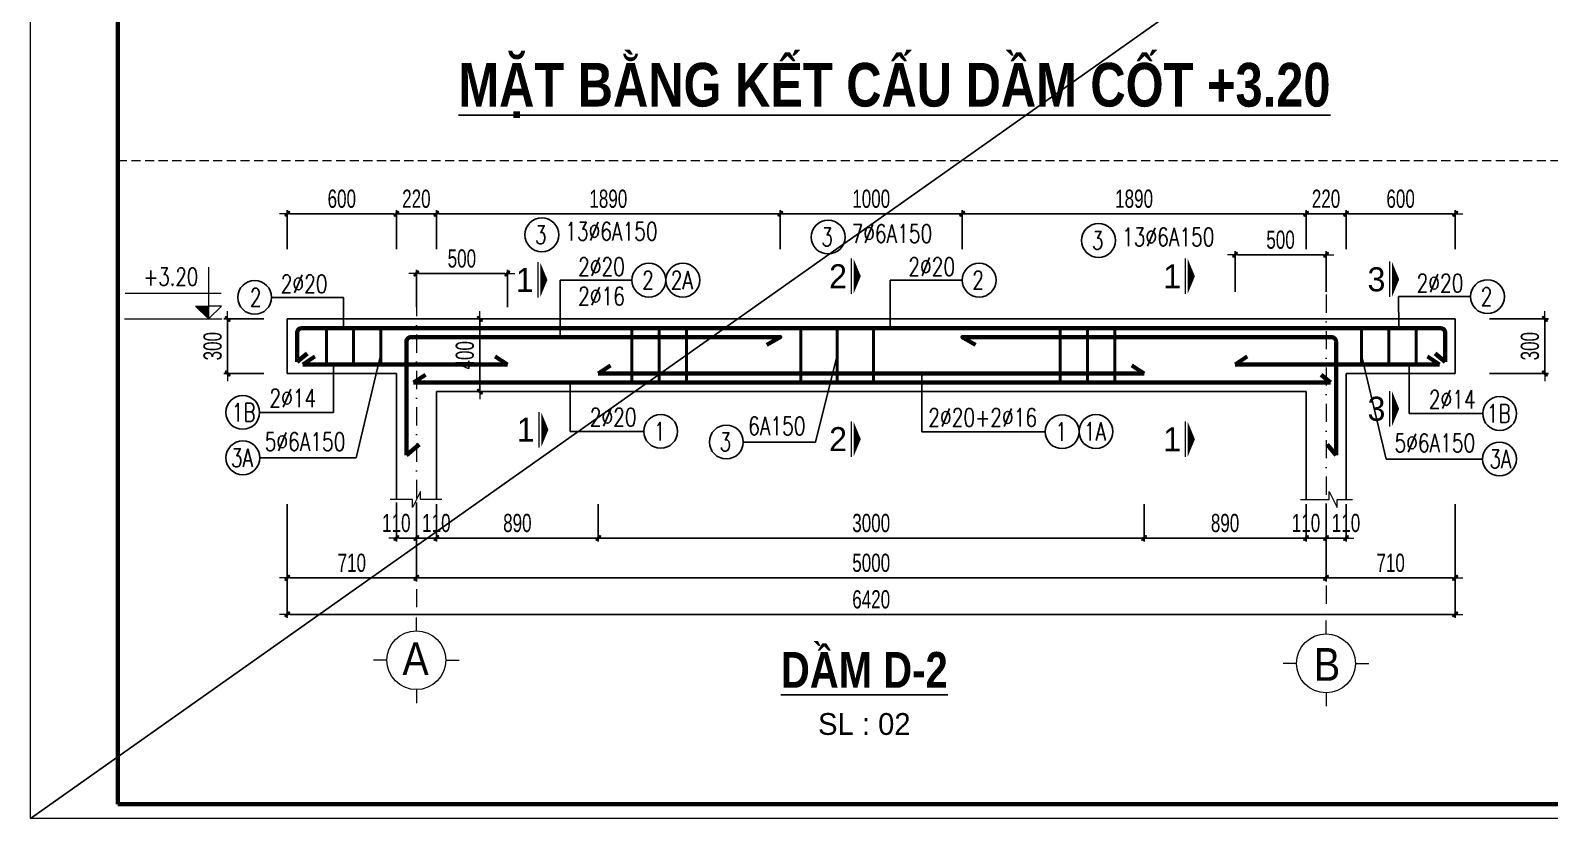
# Model space of a CAD drawing. Header units: millimetres. Extents: x 108335 to 288936, y -578047 to -548347.
# Drawn here: x 196536 to 204886, y -560227 to -555891 of the extents above; entities that cross this region are included whole.
import ezdxf
from ezdxf.enums import TextEntityAlignment as Align

# ---------------------------------------------------------------- set-up
doc = ezdxf.new("R2010")
doc.units = ezdxf.units.MM
doc.header["$MEASUREMENT"] = 0
doc.header["$PDMODE"] = 32
doc.linetypes.add('DASHDOT', pattern=[1, 0.5, -0.25, 0, -0.25])
doc.linetypes.add('HIDDEN', pattern=[0.375, 0.25, -0.125])
doc.layers.get('Defpoints').update_dxf_attribs({"color": 1})
for name, color, linetype, lineweight in [('EG Text1', 3, 'Continuous', 20), ('Khac', 156, 'Continuous', 9), ('LC Dim', 8, 'Continuous', 18), ('LC ISO', 153, 'Continuous', 13), ('LC Khac', 4, 'Continuous', 9), ('LC MANH DUT', 35, 'HIDDEN', 5), ('LC Net dam2', 6, 'Continuous', 40), ('LC Net dam3', 1, 'Continuous', 60), ('LC Net manh', 236, 'Continuous', 5), ('LC Net thay', 7, 'Continuous', 25), ('LC Net truc', 8, 'DASHDOT', 13), ('LC Text1', 3, 'Continuous', 20), ('LC Text2', 7, 'Continuous', 25)]:
    doc.layers.add(name, color=color, linetype=linetype, lineweight=lineweight)
doc.layers.add('KCS_Plotter', color=11, linetype='Continuous', plot=False)
doc.layers.add('Khungten_LCDI', color=7, linetype='Continuous')
doc.layers.add('Kichthuoc', color=9, linetype='Continuous')
doc.styles.add('EG Huy', font='vnsimli.shx', dxfattribs={"width": 0.75})
doc.styles.add('HOATBIF', font='hoatbif.shx', dxfattribs={"width": 0.7})
doc.styles.add('Khungten', font='VHAVAN.TTF', dxfattribs={"width": 0.9, "height": 5000})
doc.styles.add('LC 1', font='VHAVANB.TTF')
doc.styles.add('LC 3', font='vnsimli.shx', dxfattribs={"width": 0.75})
doc.styles.add('LC3', font='VHARIALB.TTF', dxfattribs={"width": 0.8})
doc.styles.add('Title', font='VHBLACK.TTF', dxfattribs={"width": 0.8})
doc.dimstyles.new('1-100(1-40)', dxfattribs={"dimscale": 40, "dimtxt": 2.5, "dimasz": 0.35, "dimexe": 0.5, "dimexo": 0, "dimgap": 0.8, "dimtad": 1, "dimdec": 0, "dimzin": 0, "dimdsep": 46, "dimtxsty": 'HOATBIF', "dimblk1": 'DOT', "dimblk2": 'DOT', "dimsah": 1, "dimcen": -1, "dimdle": 1, "dimclrd": 256, "dimclre": 256, "dimclrt": 4, "dimadec": 3, "dimazin": 2, "dimtfac": 0.333333, "dimtdec": 0, "dimtix": 1, "dimtmove": 2, "dimatfit": 3, "dimldrblk": 'DOT', "dimfxl": 1, "dimtvp": 0.833333, "dimtolj": 1, "dimtzin": 0, "dimarcsym": 0})

# ---------------------------------------------------------------- blocks, each defined once
blk = doc.blocks.new('DOT')
at = {"layer": 'LC Dim'}
blk.add_line((-3, 0), (3, 0), dxfattribs=at)
at = {"layer": 'LC Dim', "color": 4}
blk.add_line((-1, -1), (1, 1), dxfattribs=at)
blk.add_lwpolyline([(0.5, 1), (-1, -0.5), (-0.5, -1), (1, 0.5)], close=True, dxfattribs=at)
blk = doc.blocks.new('*D350')
at = {"layer": 'Defpoints', "color": 0, "ltscale": 2, "transparency": 16777216}
for p in [(199657.4, -558498.2), (202657.4, -558498.2), (199657.4, -558683.5)]:
    blk.add_point(p, dxfattribs=at)
at = {"layer": 'LC Dim', "lineweight": -2, "ltscale": 2, "transparency": 16777216}
for p, q in [((199657.4, -558498.2), (199657.4, -558703.5)), ((202657.4, -558498.2), (202657.4, -558703.5)), ((202643.4, -558683.5), (199671.4, -558683.5))]:
    blk.add_line(p, q, dxfattribs=at)
at = {"layer": 'LC Dim', "lineweight": -2, "ltscale": 2, "transparency": 16777216, "xscale": 14, "yscale": 14, "zscale": 14, "rotation": 180}
blk.add_blockref('DOT', (199657.4, -558683.5), dxfattribs=at)
at = {"layer": 'LC Dim', "lineweight": -2, "ltscale": 2, "transparency": 16777216, "xscale": 14, "yscale": 14, "zscale": 14}
blk.add_blockref('DOT', (202657.4, -558683.5), dxfattribs=at)
at = {"layer": 'LC Dim', "color": 4, "ltscale": 2, "transparency": 16777216, "insert": (201157.4, -558601.5), "char_height": 100, "attachment_point": 5, "style": 'HOATBIF'}
blk.add_mtext('\\A1;3000', dxfattribs=at)
blk = doc.blocks.new('_Dot')
at = {"color": 0, "linetype": 'ByBlock', "lineweight": -2}
blk.add_line((-0.5, 0), (-1, 0), dxfattribs=at)
at = {"color": 0, "linetype": 'ByBlock', "const_width": 0.5}
blk.add_lwpolyline([(-0.25, 0, 1), (0.25, 0, 1)], format="xyb", close=True, dxfattribs=at)
blk = doc.blocks.new('*D351')
at = {"layer": 'Defpoints', "color": 0, "ltscale": 2, "transparency": 16777216}
for p in [(204556.5, -557478.4), (204860.3, -557478.4), (204556.5, -557778.4)]:
    blk.add_point(p, dxfattribs=at)
at = {"layer": 'LC Dim', "lineweight": -2, "ltscale": 2, "transparency": 16777216}
for p, q in [((204556.5, -557478.4), (204880.3, -557478.4)), ((204860.3, -557764.4), (204860.3, -557492.4)), ((204556.5, -557778.4), (204880.3, -557778.4))]:
    blk.add_line(p, q, dxfattribs=at)
at = {"layer": 'LC Dim', "lineweight": -2, "ltscale": 2, "transparency": 16777216, "xscale": 14, "yscale": 14, "zscale": 14}
for p, rotation in [((204860.3, -557478.4), 90), ((204860.3, -557778.4), 270)]:
    blk.add_blockref('DOT', p, dxfattribs=dict(at, rotation=rotation))
at = {"layer": 'LC Dim', "color": 4, "ltscale": 2, "transparency": 16777216, "insert": (204778.3, -557628.4), "char_height": 100, "attachment_point": 5, "rotation": 90, "style": 'HOATBIF'}
blk.add_mtext('\\A1;300', dxfattribs=at)
blk = doc.blocks.new('TTRUC')
at = {"layer": 'LC ISO'}
for p, q in [((0, 6.95), (0, 10.13)), ((-6.95, 0), (-10.13, 0)), ((6.95, 0), (10.13, 0)), ((0, -6.95), (0, -10.13))]:
    blk.add_line(p, q, dxfattribs=at)
at = {"layer": 'LC Net manh'}
blk.add_circle((0, 0), 6.95, dxfattribs=at)
blk = doc.blocks.new('*D352')
at = {"layer": 'Defpoints', "color": 0, "ltscale": 2, "transparency": 16777216}
for p in [(203547.4, -558498.2), (203657.4, -558498.2), (203657.4, -558683.5)]:
    blk.add_point(p, dxfattribs=at)
at = {"layer": 'LC Dim', "lineweight": -2, "ltscale": 2, "transparency": 16777216}
for p, q in [((203547.4, -558498.2), (203547.4, -558703.5)), ((203657.4, -558498.2), (203657.4, -558703.5)), ((203561.4, -558683.5), (203643.4, -558683.5))]:
    blk.add_line(p, q, dxfattribs=at)
at = {"layer": 'LC Dim', "lineweight": -2, "ltscale": 2, "transparency": 16777216, "xscale": 14, "yscale": 14, "zscale": 14, "rotation": 180}
blk.add_blockref('DOT', (203547.4, -558683.5), dxfattribs=at)
at = {"layer": 'LC Dim', "lineweight": -2, "ltscale": 2, "transparency": 16777216, "xscale": 14, "yscale": 14, "zscale": 14}
blk.add_blockref('DOT', (203657.4, -558683.5), dxfattribs=at)
at = {"layer": 'LC Dim', "color": 4, "ltscale": 2, "transparency": 16777216, "insert": (203547.4, -558601.5), "char_height": 100, "attachment_point": 5, "style": 'HOATBIF'}
blk.add_mtext('\\A1;110', dxfattribs=at)
blk = doc.blocks.new('*D353')
at = {"layer": 'Defpoints', "color": 0, "ltscale": 2, "transparency": 16777216}
for p in [(203657.4, -558498.2), (203767.4, -558498.2), (203767.4, -558683.5)]:
    blk.add_point(p, dxfattribs=at)
at = {"layer": 'LC Dim', "lineweight": -2, "ltscale": 2, "transparency": 16777216}
for p, q in [((203657.4, -558498.2), (203657.4, -558703.5)), ((203767.4, -558498.2), (203767.4, -558703.5)), ((203671.4, -558683.5), (203753.4, -558683.5))]:
    blk.add_line(p, q, dxfattribs=at)
at = {"layer": 'LC Dim', "lineweight": -2, "ltscale": 2, "transparency": 16777216, "xscale": 14, "yscale": 14, "zscale": 14, "rotation": 180}
blk.add_blockref('DOT', (203657.4, -558683.5), dxfattribs=at)
at = {"layer": 'LC Dim', "lineweight": -2, "ltscale": 2, "transparency": 16777216, "xscale": 14, "yscale": 14, "zscale": 14}
blk.add_blockref('DOT', (203767.4, -558683.5), dxfattribs=at)
at = {"layer": 'LC Dim', "color": 4, "ltscale": 2, "transparency": 16777216, "insert": (203767.4, -558601.5), "char_height": 100, "attachment_point": 5, "style": 'HOATBIF'}
blk.add_mtext('\\A1;110', dxfattribs=at)
blk = doc.blocks.new('*D354')
at = {"layer": 'Defpoints', "color": 0, "ltscale": 2, "transparency": 16777216}
for p in [(198547.4, -558487.9), (198657.4, -558487.9), (198657.4, -558683.5)]:
    blk.add_point(p, dxfattribs=at)
at = {"layer": 'LC Dim', "lineweight": -2, "ltscale": 2, "transparency": 16777216}
for p, q in [((198547.4, -558487.9), (198547.4, -558703.5)), ((198657.4, -558487.9), (198657.4, -558703.5)), ((198561.4, -558683.5), (198643.4, -558683.5))]:
    blk.add_line(p, q, dxfattribs=at)
at = {"layer": 'LC Dim', "lineweight": -2, "ltscale": 2, "transparency": 16777216, "xscale": 14, "yscale": 14, "zscale": 14, "rotation": 180}
blk.add_blockref('DOT', (198547.4, -558683.5), dxfattribs=at)
at = {"layer": 'LC Dim', "lineweight": -2, "ltscale": 2, "transparency": 16777216, "xscale": 14, "yscale": 14, "zscale": 14}
blk.add_blockref('DOT', (198657.4, -558683.5), dxfattribs=at)
at = {"layer": 'LC Dim', "color": 4, "ltscale": 2, "transparency": 16777216, "insert": (198547.4, -558601.5), "char_height": 100, "attachment_point": 5, "style": 'HOATBIF'}
blk.add_mtext('\\A1;110', dxfattribs=at)
blk = doc.blocks.new('*D355')
at = {"layer": 'Defpoints', "color": 0, "ltscale": 2, "transparency": 16777216}
for p in [(198657.4, -558498.2), (198767.4, -558498.2), (198767.4, -558683.5)]:
    blk.add_point(p, dxfattribs=at)
at = {"layer": 'LC Dim', "lineweight": -2, "ltscale": 2, "transparency": 16777216}
for p, q in [((198657.4, -558498.2), (198657.4, -558703.5)), ((198767.4, -558498.2), (198767.4, -558703.5)), ((198671.4, -558683.5), (198753.4, -558683.5))]:
    blk.add_line(p, q, dxfattribs=at)
at = {"layer": 'LC Dim', "lineweight": -2, "ltscale": 2, "transparency": 16777216, "xscale": 14, "yscale": 14, "zscale": 14, "rotation": 180}
blk.add_blockref('DOT', (198657.4, -558683.5), dxfattribs=at)
at = {"layer": 'LC Dim', "lineweight": -2, "ltscale": 2, "transparency": 16777216, "xscale": 14, "yscale": 14, "zscale": 14}
blk.add_blockref('DOT', (198767.4, -558683.5), dxfattribs=at)
at = {"layer": 'LC Dim', "color": 4, "ltscale": 2, "transparency": 16777216, "insert": (198767.4, -558601.5), "char_height": 100, "attachment_point": 5, "style": 'HOATBIF'}
blk.add_mtext('\\A1;110', dxfattribs=at)
blk = doc.blocks.new('TIEUDE1')
at = {"layer": 'LC Text2', "color": 7, "style": 'LC 1'}
blk.add_attdef('TIªU§Ò', text='', height=5, dxfattribs=at).set_placement((0, 0), align=Align.BOTTOM_CENTER)
blk.add_attdef('TL', text='', height=3, dxfattribs=at).set_placement((0, -2), align=Align.TOP_CENTER)
blk = doc.blocks.new('*D358')
at = {"layer": 'Defpoints', "color": 0, "ltscale": 2, "transparency": 16777216}
for p in [(203657.4, -558498.2), (204367.4, -558498.2), (204367.4, -558902.4)]:
    blk.add_point(p, dxfattribs=at)
at = {"layer": 'LC Dim', "lineweight": -2, "ltscale": 2, "transparency": 16777216}
for p, q in [((203657.4, -558498.2), (203657.4, -558922.4)), ((204367.4, -558498.2), (204367.4, -558922.4)), ((203671.4, -558902.4), (204353.4, -558902.4))]:
    blk.add_line(p, q, dxfattribs=at)
at = {"layer": 'LC Dim', "lineweight": -2, "ltscale": 2, "transparency": 16777216, "xscale": 14, "yscale": 14, "zscale": 14, "rotation": 180}
blk.add_blockref('DOT', (203657.4, -558902.4), dxfattribs=at)
at = {"layer": 'LC Dim', "lineweight": -2, "ltscale": 2, "transparency": 16777216, "xscale": 14, "yscale": 14, "zscale": 14}
blk.add_blockref('DOT', (204367.4, -558902.4), dxfattribs=at)
at = {"layer": 'LC Dim', "color": 4, "ltscale": 2, "transparency": 16777216, "insert": (204012.4, -558820.4), "char_height": 100, "attachment_point": 5, "style": 'HOATBIF'}
blk.add_mtext('\\A1;710', dxfattribs=at)
blk = doc.blocks.new('*D359')
at = {"layer": 'Defpoints', "color": 0, "ltscale": 2, "transparency": 16777216}
for p in [(198657.4, -558498.2), (203657.4, -558498.2), (203657.4, -558902.4)]:
    blk.add_point(p, dxfattribs=at)
at = {"layer": 'LC Dim', "lineweight": -2, "ltscale": 2, "transparency": 16777216}
for p, q in [((198657.4, -558498.2), (198657.4, -558922.4)), ((203657.4, -558498.2), (203657.4, -558922.4)), ((198671.4, -558902.4), (203643.4, -558902.4))]:
    blk.add_line(p, q, dxfattribs=at)
at = {"layer": 'LC Dim', "lineweight": -2, "ltscale": 2, "transparency": 16777216, "xscale": 14, "yscale": 14, "zscale": 14, "rotation": 180}
blk.add_blockref('DOT', (198657.4, -558902.4), dxfattribs=at)
at = {"layer": 'LC Dim', "lineweight": -2, "ltscale": 2, "transparency": 16777216, "xscale": 14, "yscale": 14, "zscale": 14}
blk.add_blockref('DOT', (203657.4, -558902.4), dxfattribs=at)
at = {"layer": 'LC Dim', "color": 4, "ltscale": 2, "transparency": 16777216, "insert": (201157.4, -558820.4), "char_height": 100, "attachment_point": 5, "style": 'HOATBIF'}
blk.add_mtext('\\A1;5000', dxfattribs=at)
blk = doc.blocks.new('*D360')
at = {"layer": 'Defpoints', "color": 0, "ltscale": 2, "transparency": 16777216}
for p in [(198767.4, -556899.9), (198547.4, -557094.5), (198767.4, -557094.5)]:
    blk.add_point(p, dxfattribs=at)
at = {"layer": 'LC Dim', "lineweight": -2, "ltscale": 2, "transparency": 16777216}
for p, q in [((198533.4, -556899.9), (198519.4, -556899.9)), ((198547.4, -557094.5), (198547.4, -556879.9)), ((198547.4, -556899.9), (198767.4, -556899.9)), ((198767.4, -557094.5), (198767.4, -556879.9)), ((198781.4, -556899.9), (198795.4, -556899.9))]:
    blk.add_line(p, q, dxfattribs=at)
at = {"layer": 'LC Dim', "lineweight": -2, "ltscale": 2, "transparency": 16777216, "xscale": 14, "yscale": 14, "zscale": 14}
blk.add_blockref('DOT', (198547.4, -556899.9), dxfattribs=at)
at = {"layer": 'LC Dim', "lineweight": -2, "ltscale": 2, "transparency": 16777216, "xscale": 14, "yscale": 14, "zscale": 14, "rotation": 180}
blk.add_blockref('DOT', (198767.4, -556899.9), dxfattribs=at)
at = {"layer": 'LC Dim', "color": 4, "ltscale": 2, "transparency": 16777216, "insert": (198657.4, -556817.9), "char_height": 100, "attachment_point": 5, "style": 'HOATBIF'}
blk.add_mtext('\\A1;220', dxfattribs=at)
blk = doc.blocks.new('*D361')
at = {"layer": 'Defpoints', "color": 0, "ltscale": 2, "transparency": 16777216}
for p in [(203547.4, -556899.9), (203547.4, -557094.5), (203767.4, -557094.5)]:
    blk.add_point(p, dxfattribs=at)
at = {"layer": 'LC Dim', "lineweight": -2, "ltscale": 2, "transparency": 16777216}
for p, q in [((203533.4, -556899.9), (203519.4, -556899.9)), ((203547.4, -557094.5), (203547.4, -556879.9)), ((203767.4, -556899.9), (203547.4, -556899.9)), ((203767.4, -557094.5), (203767.4, -556879.9)), ((203781.4, -556899.9), (203795.4, -556899.9))]:
    blk.add_line(p, q, dxfattribs=at)
at = {"layer": 'LC Dim', "lineweight": -2, "ltscale": 2, "transparency": 16777216, "xscale": 14, "yscale": 14, "zscale": 14}
blk.add_blockref('DOT', (203547.4, -556899.9), dxfattribs=at)
at = {"layer": 'LC Dim', "lineweight": -2, "ltscale": 2, "transparency": 16777216, "xscale": 14, "yscale": 14, "zscale": 14, "rotation": 180}
blk.add_blockref('DOT', (203767.4, -556899.9), dxfattribs=at)
at = {"layer": 'LC Dim', "color": 4, "ltscale": 2, "transparency": 16777216, "insert": (203657.4, -556817.9), "char_height": 100, "attachment_point": 5, "style": 'HOATBIF'}
blk.add_mtext('\\A1;220', dxfattribs=at)
blk = doc.blocks.new('*D362')
at = {"layer": 'Defpoints', "color": 0, "ltscale": 2, "transparency": 16777216}
for p in [(203157.4, -557125.3), (203157.4, -557328.7), (203657.4, -557328.7)]:
    blk.add_point(p, dxfattribs=at)
at = {"layer": 'LC Dim', "lineweight": -2, "ltscale": 2, "transparency": 16777216}
for p, q in [((203157.4, -557328.7), (203157.4, -557105.3)), ((203643.4, -557125.3), (203171.4, -557125.3)), ((203657.4, -557328.7), (203657.4, -557105.3))]:
    blk.add_line(p, q, dxfattribs=at)
at = {"layer": 'LC Dim', "lineweight": -2, "ltscale": 2, "transparency": 16777216, "xscale": 14, "yscale": 14, "zscale": 14, "rotation": 180}
blk.add_blockref('DOT', (203157.4, -557125.3), dxfattribs=at)
at = {"layer": 'LC Dim', "lineweight": -2, "ltscale": 2, "transparency": 16777216, "xscale": 14, "yscale": 14, "zscale": 14}
blk.add_blockref('DOT', (203657.4, -557125.3), dxfattribs=at)
at = {"layer": 'LC Dim', "color": 4, "ltscale": 2, "transparency": 16777216, "insert": (203407.4, -557043.3), "char_height": 100, "attachment_point": 5, "style": 'HOATBIF'}
blk.add_mtext('\\A1;500', dxfattribs=at)
blk = doc.blocks.new('*D356')
at = {"layer": 'Defpoints', "color": 0, "ltscale": 2, "transparency": 16777216}
for p in [(202657.4, -558498.2), (203547.4, -558498.2), (203547.4, -558683.5)]:
    blk.add_point(p, dxfattribs=at)
at = {"layer": 'LC Dim', "lineweight": -2, "ltscale": 2, "transparency": 16777216}
for p, q in [((202657.4, -558498.2), (202657.4, -558703.5)), ((203547.4, -558498.2), (203547.4, -558703.5)), ((202671.4, -558683.5), (203533.4, -558683.5))]:
    blk.add_line(p, q, dxfattribs=at)
at = {"layer": 'LC Dim', "lineweight": -2, "ltscale": 2, "transparency": 16777216, "xscale": 14, "yscale": 14, "zscale": 14, "rotation": 180}
blk.add_blockref('DOT', (202657.4, -558683.5), dxfattribs=at)
at = {"layer": 'LC Dim', "lineweight": -2, "ltscale": 2, "transparency": 16777216, "xscale": 14, "yscale": 14, "zscale": 14}
blk.add_blockref('DOT', (203547.4, -558683.5), dxfattribs=at)
at = {"layer": 'LC Dim', "color": 4, "ltscale": 2, "transparency": 16777216, "insert": (203102.4, -558601.5), "char_height": 100, "attachment_point": 5, "style": 'HOATBIF'}
blk.add_mtext('\\A1;890', dxfattribs=at)
blk = doc.blocks.new('*D357')
at = {"layer": 'Defpoints', "color": 0, "ltscale": 2, "transparency": 16777216}
for p in [(198767.4, -558498.2), (199657.4, -558498.2), (198767.4, -558683.5)]:
    blk.add_point(p, dxfattribs=at)
at = {"layer": 'LC Dim', "lineweight": -2, "ltscale": 2, "transparency": 16777216}
for p, q in [((198767.4, -558498.2), (198767.4, -558703.5)), ((199657.4, -558498.2), (199657.4, -558703.5)), ((199643.4, -558683.5), (198781.4, -558683.5))]:
    blk.add_line(p, q, dxfattribs=at)
at = {"layer": 'LC Dim', "lineweight": -2, "ltscale": 2, "transparency": 16777216, "xscale": 14, "yscale": 14, "zscale": 14, "rotation": 180}
blk.add_blockref('DOT', (198767.4, -558683.5), dxfattribs=at)
at = {"layer": 'LC Dim', "lineweight": -2, "ltscale": 2, "transparency": 16777216, "xscale": 14, "yscale": 14, "zscale": 14}
blk.add_blockref('DOT', (199657.4, -558683.5), dxfattribs=at)
at = {"layer": 'LC Dim', "color": 4, "ltscale": 2, "transparency": 16777216, "insert": (199212.4, -558601.5), "char_height": 100, "attachment_point": 5, "style": 'HOATBIF'}
blk.add_mtext('\\A1;890', dxfattribs=at)
blk = doc.blocks.new('*D386')
at = {"layer": 'Defpoints', "color": 0, "ltscale": 2, "transparency": 16777216}
for p in [(200657.4, -556899.9), (198767.4, -557094.5), (200657.4, -557094.5)]:
    blk.add_point(p, dxfattribs=at)
at = {"layer": 'LC Dim', "lineweight": -2, "ltscale": 2, "transparency": 16777216}
for p, q in [((198767.4, -557094.5), (198767.4, -556879.9)), ((198781.4, -556899.9), (200643.4, -556899.9)), ((200657.4, -557094.5), (200657.4, -556879.9))]:
    blk.add_line(p, q, dxfattribs=at)
at = {"layer": 'LC Dim', "lineweight": -2, "ltscale": 2, "transparency": 16777216, "xscale": 14, "yscale": 14, "zscale": 14, "rotation": 180}
blk.add_blockref('DOT', (198767.4, -556899.9), dxfattribs=at)
at = {"layer": 'LC Dim', "lineweight": -2, "ltscale": 2, "transparency": 16777216, "xscale": 14, "yscale": 14, "zscale": 14}
blk.add_blockref('DOT', (200657.4, -556899.9), dxfattribs=at)
at = {"layer": 'LC Dim', "color": 4, "ltscale": 2, "transparency": 16777216, "insert": (199712.4, -556817.9), "char_height": 100, "attachment_point": 5, "style": 'HOATBIF'}
blk.add_mtext('\\A1;1890', dxfattribs=at)
blk = doc.blocks.new('*D387')
at = {"layer": 'Defpoints', "color": 0, "ltscale": 2, "transparency": 16777216}
for p in [(201657.4, -556899.9), (200657.4, -557094.5), (201657.4, -557094.5)]:
    blk.add_point(p, dxfattribs=at)
at = {"layer": 'LC Dim', "lineweight": -2, "ltscale": 2, "transparency": 16777216}
for p, q in [((200657.4, -557094.5), (200657.4, -556879.9)), ((200671.4, -556899.9), (201643.4, -556899.9)), ((201657.4, -557094.5), (201657.4, -556879.9))]:
    blk.add_line(p, q, dxfattribs=at)
at = {"layer": 'LC Dim', "lineweight": -2, "ltscale": 2, "transparency": 16777216, "xscale": 14, "yscale": 14, "zscale": 14, "rotation": 180}
blk.add_blockref('DOT', (200657.4, -556899.9), dxfattribs=at)
at = {"layer": 'LC Dim', "lineweight": -2, "ltscale": 2, "transparency": 16777216, "xscale": 14, "yscale": 14, "zscale": 14}
blk.add_blockref('DOT', (201657.4, -556899.9), dxfattribs=at)
at = {"layer": 'LC Dim', "color": 4, "ltscale": 2, "transparency": 16777216, "insert": (201157.4, -556817.9), "char_height": 100, "attachment_point": 5, "style": 'HOATBIF'}
blk.add_mtext('\\A1;1000', dxfattribs=at)
blk = doc.blocks.new('*D388')
at = {"layer": 'Defpoints', "color": 0, "ltscale": 2, "transparency": 16777216}
for p in [(203547.4, -556899.9), (201657.4, -557094.5), (203547.4, -557094.5)]:
    blk.add_point(p, dxfattribs=at)
at = {"layer": 'LC Dim', "lineweight": -2, "ltscale": 2, "transparency": 16777216}
for p, q in [((201657.4, -557094.5), (201657.4, -556879.9)), ((201671.4, -556899.9), (203533.4, -556899.9)), ((203547.4, -557094.5), (203547.4, -556879.9))]:
    blk.add_line(p, q, dxfattribs=at)
at = {"layer": 'LC Dim', "lineweight": -2, "ltscale": 2, "transparency": 16777216, "xscale": 14, "yscale": 14, "zscale": 14, "rotation": 180}
blk.add_blockref('DOT', (201657.4, -556899.9), dxfattribs=at)
at = {"layer": 'LC Dim', "lineweight": -2, "ltscale": 2, "transparency": 16777216, "xscale": 14, "yscale": 14, "zscale": 14}
blk.add_blockref('DOT', (203547.4, -556899.9), dxfattribs=at)
at = {"layer": 'LC Dim', "color": 4, "ltscale": 2, "transparency": 16777216, "insert": (202602.4, -556817.9), "char_height": 100, "attachment_point": 5, "style": 'HOATBIF'}
blk.add_mtext('\\A1;1890', dxfattribs=at)
blk = doc.blocks.new('*D389')
at = {"layer": 'Defpoints', "color": 0, "ltscale": 2, "transparency": 16777216}
for p in [(197947.4, -558498.2), (198657.4, -558498.2), (198657.4, -558902.4)]:
    blk.add_point(p, dxfattribs=at)
at = {"layer": 'LC Dim', "lineweight": -2, "ltscale": 2, "transparency": 16777216}
for p, q in [((197947.4, -558498.2), (197947.4, -558922.4)), ((198657.4, -558498.2), (198657.4, -558922.4)), ((197961.4, -558902.4), (198643.4, -558902.4))]:
    blk.add_line(p, q, dxfattribs=at)
at = {"layer": 'LC Dim', "lineweight": -2, "ltscale": 2, "transparency": 16777216, "xscale": 14, "yscale": 14, "zscale": 14, "rotation": 180}
blk.add_blockref('DOT', (197947.4, -558902.4), dxfattribs=at)
at = {"layer": 'LC Dim', "lineweight": -2, "ltscale": 2, "transparency": 16777216, "xscale": 14, "yscale": 14, "zscale": 14}
blk.add_blockref('DOT', (198657.4, -558902.4), dxfattribs=at)
at = {"layer": 'LC Dim', "color": 4, "ltscale": 2, "transparency": 16777216, "insert": (198302.4, -558820.4), "char_height": 100, "attachment_point": 5, "style": 'HOATBIF'}
blk.add_mtext('\\A1;710', dxfattribs=at)
blk = doc.blocks.new('*D390')
at = {"layer": 'Defpoints', "color": 0, "ltscale": 2, "transparency": 16777216}
for p in [(197619.5, -557478.4), (197818.8, -557478.4), (197818.8, -557778.4)]:
    blk.add_point(p, dxfattribs=at)
at = {"layer": 'LC Dim', "lineweight": -2, "ltscale": 2, "transparency": 16777216}
for p, q in [((197818.8, -557478.4), (197599.5, -557478.4)), ((197619.5, -557764.4), (197619.5, -557492.4)), ((197818.8, -557778.4), (197599.5, -557778.4))]:
    blk.add_line(p, q, dxfattribs=at)
at = {"layer": 'LC Dim', "lineweight": -2, "ltscale": 2, "transparency": 16777216, "xscale": 14, "yscale": 14, "zscale": 14}
for p, rotation in [((197619.5, -557478.4), 90), ((197619.5, -557778.4), 270)]:
    blk.add_blockref('DOT', p, dxfattribs=dict(at, rotation=rotation))
at = {"layer": 'LC Dim', "color": 4, "ltscale": 2, "transparency": 16777216, "insert": (197537.5, -557628.4), "char_height": 100, "attachment_point": 5, "rotation": 90, "style": 'HOATBIF'}
blk.add_mtext('\\A1;300', dxfattribs=at)
blk = doc.blocks.new('CT')
at = {"layer": 'LC Text1', "lineweight": 15}
blk.add_hatch(color=4, dxfattribs=at).paths.add_polyline_path([(3.25, 1.6), (1.64, 1.6), (1.64, 0)])
at = {"layer": 'LC Text1', "color": 4, "lineweight": 15, "ltscale": 50}
for p, q in [((0.05, 3.14), (12, 3.14)), ((12.09, 0), (0, 0))]:
    blk.add_line(p, q, dxfattribs=at)
for points in [[(1.64, 6.43), (1.64, 0)], [(1.64, 0), (0.03, 1.6), (1.64, 1.6)], [(1.64, 0), (3.25, 1.6), (1.64, 1.6)]]:
    blk.add_lwpolyline(points, dxfattribs=at)
at = {"layer": 'LC Text1', "color": 4, "style": 'LC 3', "width": 0.75}
blk.add_attdef('CT', (1.91, 3.5), '', height=2.2, dxfattribs=at)
blk = doc.blocks.new('*D391')
at = {"layer": 'Defpoints', "color": 0, "ltscale": 2, "transparency": 16777216}
for p in [(204367.4, -556899.9), (203767.4, -557094.5), (204367.4, -557094.5)]:
    blk.add_point(p, dxfattribs=at)
at = {"layer": 'LC Dim', "lineweight": -2, "ltscale": 2, "transparency": 16777216}
for p, q in [((203767.4, -557094.5), (203767.4, -556879.9)), ((203781.4, -556899.9), (204353.4, -556899.9)), ((204367.4, -557094.5), (204367.4, -556879.9))]:
    blk.add_line(p, q, dxfattribs=at)
at = {"layer": 'LC Dim', "lineweight": -2, "ltscale": 2, "transparency": 16777216, "xscale": 14, "yscale": 14, "zscale": 14, "rotation": 180}
blk.add_blockref('DOT', (203767.4, -556899.9), dxfattribs=at)
at = {"layer": 'LC Dim', "lineweight": -2, "ltscale": 2, "transparency": 16777216, "xscale": 14, "yscale": 14, "zscale": 14}
blk.add_blockref('DOT', (204367.4, -556899.9), dxfattribs=at)
at = {"layer": 'LC Dim', "color": 4, "ltscale": 2, "transparency": 16777216, "insert": (204067.4, -556817.9), "char_height": 100, "attachment_point": 5, "style": 'HOATBIF'}
blk.add_mtext('\\A1;600', dxfattribs=at)
blk = doc.blocks.new('*D392')
at = {"layer": 'Defpoints', "color": 0, "ltscale": 2, "transparency": 16777216}
for p in [(197947.4, -556899.9), (197947.4, -557094.5), (198547.4, -557094.5)]:
    blk.add_point(p, dxfattribs=at)
at = {"layer": 'LC Dim', "lineweight": -2, "ltscale": 2, "transparency": 16777216}
for p, q in [((197947.4, -557094.5), (197947.4, -556879.9)), ((198533.4, -556899.9), (197961.4, -556899.9)), ((198547.4, -557094.5), (198547.4, -556879.9))]:
    blk.add_line(p, q, dxfattribs=at)
at = {"layer": 'LC Dim', "lineweight": -2, "ltscale": 2, "transparency": 16777216, "xscale": 14, "yscale": 14, "zscale": 14, "rotation": 180}
blk.add_blockref('DOT', (197947.4, -556899.9), dxfattribs=at)
at = {"layer": 'LC Dim', "lineweight": -2, "ltscale": 2, "transparency": 16777216, "xscale": 14, "yscale": 14, "zscale": 14}
blk.add_blockref('DOT', (198547.4, -556899.9), dxfattribs=at)
at = {"layer": 'LC Dim', "color": 4, "ltscale": 2, "transparency": 16777216, "insert": (198247.4, -556817.9), "char_height": 100, "attachment_point": 5, "style": 'HOATBIF'}
blk.add_mtext('\\A1;600', dxfattribs=at)
blk = doc.blocks.new('*D394')
at = {"layer": 'Defpoints', "color": 0, "ltscale": 2, "transparency": 16777216}
for p in [(199157.4, -557228.5), (198657.4, -557413.5), (199157.4, -557413.5)]:
    blk.add_point(p, dxfattribs=at)
at = {"layer": 'LC Dim', "lineweight": -2, "ltscale": 2, "transparency": 16777216}
for p, q in [((198657.4, -557413.5), (198657.4, -557208.5)), ((198671.4, -557228.5), (199143.4, -557228.5)), ((199157.4, -557413.5), (199157.4, -557208.5))]:
    blk.add_line(p, q, dxfattribs=at)
at = {"layer": 'LC Dim', "lineweight": -2, "ltscale": 2, "transparency": 16777216, "xscale": 14, "yscale": 14, "zscale": 14, "rotation": 180}
blk.add_blockref('DOT', (198657.4, -557228.5), dxfattribs=at)
at = {"layer": 'LC Dim', "lineweight": -2, "ltscale": 2, "transparency": 16777216, "xscale": 14, "yscale": 14, "zscale": 14}
blk.add_blockref('DOT', (199157.4, -557228.5), dxfattribs=at)
at = {"layer": 'LC Dim', "color": 4, "ltscale": 2, "transparency": 16777216, "insert": (198907.4, -557146.5), "char_height": 100, "attachment_point": 5, "style": 'HOATBIF'}
blk.add_mtext('\\A1;500', dxfattribs=at)
blk = doc.blocks.new('*D421')
at = {"layer": 'Defpoints', "color": 0, "ltscale": 2, "transparency": 16777216}
for p in [(197947.4, -558498.2), (204367.4, -558498.2), (204367.4, -559103.5)]:
    blk.add_point(p, dxfattribs=at)
at = {"layer": 'LC Dim', "lineweight": -2, "ltscale": 2, "transparency": 16777216}
for p, q in [((197947.4, -558498.2), (197947.4, -559123.5)), ((204367.4, -558498.2), (204367.4, -559123.5)), ((197961.4, -559103.5), (204353.4, -559103.5))]:
    blk.add_line(p, q, dxfattribs=at)
at = {"layer": 'LC Dim', "lineweight": -2, "ltscale": 2, "transparency": 16777216, "xscale": 14, "yscale": 14, "zscale": 14, "rotation": 180}
blk.add_blockref('DOT', (197947.4, -559103.5), dxfattribs=at)
at = {"layer": 'LC Dim', "lineweight": -2, "ltscale": 2, "transparency": 16777216, "xscale": 14, "yscale": 14, "zscale": 14}
blk.add_blockref('DOT', (204367.4, -559103.5), dxfattribs=at)
at = {"layer": 'LC Dim', "color": 4, "ltscale": 2, "transparency": 16777216, "insert": (201157.4, -559021.5), "char_height": 100, "attachment_point": 5, "style": 'HOATBIF'}
blk.add_mtext('\\A1;6420', dxfattribs=at)
blk = doc.blocks.new('sbbxz')
at = {"layer": 'LC Text2'}
ref = blk.add_blockref('TIEUDE1', (1199, -7883.6), dxfattribs=dict(at, xscale=60.95999999999999, yscale=60.95999999999999, zscale=60.95999999999999))
ref.add_attrib('TIªU§Ò', '%%UmÆt b»ng kÕt cÊu dÇm cèt +3.20', dxfattribs={"color": 7, "height": 300.192, "style": 'LC3', "width": 0.8}).set_placement((1199, -7883.6), align=Align.BOTTOM_CENTER)
blk = doc.blocks.new('Nha o can bo nhan vien Trung doan')
at = {"layer": 'Defpoints', "lineweight": 0}
blk.add_lwpolyline([(-1200, -14850), (-1200, 14850), (40800, 14850), (40800, -14850)], close=True, dxfattribs=at)
at = {"layer": 'Khungten_LCDI', "color": 5, "lineweight": 60}
blk.add_lwpolyline([(0, -14650), (0, 14650), (40600, 14650), (40600, -14650)], close=True, dxfattribs=at)
at = {"color": 7, "style": 'Khungten', "width": 0.8}
for tag, p in [('REVISION', (39499, -10746)), ('NGAYHT', (39546, -11609))]:
    blk.add_attdef(tag, text='', height=200, dxfattribs=at).set_placement(p, align=Align.CENTER)
at = {"layer": 'LC Text1', "style": 'Title', "width": 1.485915}
for tag, p, p2 in [('TENBANVE1', (36913, -8886), (40339, -8886)), ('TENBANVE2', (36913, -9562), (40339, -9562))]:
    blk.add_attdef(tag, text='', height=250, dxfattribs=at).set_placement(p, p2, align=Align.FIT)
at = {"layer": 'LC Text1', "style": 'Title', "width": 0.7}
blk.add_attdef('SOBANVE', text='', height=250, dxfattribs=at).set_placement((39562, -13896), align=Align.CENTER)
blk = doc.blocks.new('*D518')
at = {"layer": 'Defpoints', "color": 0, "ltscale": 2, "transparency": 16777216}
for p in [(199089.5, -557478.4), (199006, -557878.4), (199089.5, -557878.4)]:
    blk.add_point(p, dxfattribs=at)
at = {"layer": 'LC Dim', "lineweight": -2, "ltscale": 2, "transparency": 16777216}
for p, q in [((199089.5, -557478.4), (198986, -557478.4)), ((199006, -557492.4), (199006, -557864.4)), ((199089.5, -557878.4), (198986, -557878.4))]:
    blk.add_line(p, q, dxfattribs=at)
at = {"layer": 'LC Dim', "lineweight": -2, "ltscale": 2, "transparency": 16777216, "xscale": 14, "yscale": 14, "zscale": 14}
for p, rotation in [((199006, -557478.4), 90), ((199006, -557878.4), 270)]:
    blk.add_blockref('DOT', p, dxfattribs=dict(at, rotation=rotation))
at = {"layer": 'LC Dim', "color": 4, "ltscale": 2, "transparency": 16777216, "insert": (198924, -557678.4), "char_height": 100, "attachment_point": 5, "rotation": 90, "style": 'HOATBIF'}
blk.add_mtext('\\A1;400', dxfattribs=at)

msp = doc.modelspace()

# ---------------------------------------------------------------- linework, layer by layer
at = {"layer": 'KCS_Plotter', "ltscale": 2}
msp.add_line((196535.7, -560227.19), (213335.7, -548347.19), dxfattribs=at)
at = {"layer": 'LC Khac', "color": 1, "ltscale": 2}
for p, q in [((201046.6, -557146.45), (201046.6, -557340.64)), ((202883.07, -557146.88), (202883.07, -557341.07)), ((199324.1, -557166.45), (199324.1, -557360.64)), ((204005.92, -557163.36), (204005.92, -557357.55)), ((204005.92, -557875.36), (204005.92, -558069.54)), ((199329.6, -557990.55), (199329.6, -558184.74)), ((201046.6, -558042.55), (201046.6, -558236.74)), ((202883.07, -558042.98), (202883.07, -558237.16))]:
    msp.add_line(p, q, dxfattribs=at)
for points in [[(201100.21, -557243.55, 0, 188.57, 0), (201061.24, -557243.55, 110, 110, 0)], [(202936.67, -557243.97, 0, 188.57, 0), (202897.7, -557243.97, 110, 110, 0)], [(199377.71, -557263.55, 0, 188.57, 0), (199338.74, -557263.55, 110, 110, 0)], [(204059.53, -557260.45, 0, 188.57, 0), (204020.56, -557260.45, 110, 110, 0)], [(204059.53, -557972.45, 0, 188.57, 0), (204020.56, -557972.45, 110, 110, 0)], [(199383.21, -558087.64, 0, 188.57, 0), (199344.24, -558087.64, 110, 110, 0)], [(201100.21, -558139.64, 0, 188.57, 0), (201061.24, -558139.64, 110, 110, 0)], [(202936.67, -558140.07, 0, 188.57, 0), (202897.7, -558140.07, 110, 110, 0)]]:
    msp.add_lwpolyline(points, format="xyseb", dxfattribs=at)
at = {"layer": 'LC MANH DUT', "ltscale": 200}
msp.add_line((197015.7, -556607, 0), (211655.71, -556607, 0), dxfattribs=at)
at = {"layer": 'LC Net dam2'}
for p, q in [((198162.45, -557528.38), (198162.45, -557728.38)), ((198312.45, -557528.38), (198312.45, -557728.38)), ((198462.45, -557528.38), (198462.45, -557728.38)), ((199842.23, -557528.38), (199842.23, -557828.38)), ((199992.23, -557528.38), (199992.23, -557828.38)), ((200142.23, -557528.38), (200142.23, -557828.38)), ((200770.86, -557528.38), (200770.86, -557828.38)), ((200970.86, -557528.38), (200970.86, -557828.38)), ((201170.86, -557528.38), (201170.86, -557828.38)), ((202196.28, -557528.38), (202196.28, -557828.38)), ((202346.28, -557528.38), (202346.28, -557828.38)), ((202496.28, -557528.38), (202496.28, -557828.38)), ((203852.28, -557528.38), (203852.28, -557728.38)), ((204002.28, -557528.38), (204002.28, -557728.38)), ((204152.28, -557528.38), (204152.28, -557728.38))]:
    msp.add_line(p, q, dxfattribs=at)
at = {"layer": 'LC Net dam3'}
for p, q in [((198002.37, -557553.38), (198002.37, -557715.25)), ((200507.37, -557528.38), (198027.37, -557528.38)), ((198627.37, -557528.38), (201807.37, -557528.38)), ((201807.37, -557528.38), (204287.37, -557528.38)), ((204312.37, -557553.38), (204312.37, -557715.25)), ((198602.37, -558228.38), (198602.37, -557603.38)), ((203712.37, -558228.38), (203712.37, -557603.38)), ((198057.37, -557667.95), (198002.37, -557715.25)), ((198032.79, -557728.38), (199157.37, -557728.38)), ((204281.95, -557728.38), (203157.37, -557728.38)), ((204257.37, -557667.95), (204312.37, -557715.25)), ((202657.37, -557778.38), (199657.37, -557778.38)), ((198641.12, -557828.38), (203681.95, -557828.38)), ((198673.54, -558169.96), (198602.37, -558228.38)), ((203663.54, -558169.96), (203712.37, -558228.38)), ((203663.54, -558169.96), (203712.37, -558228.38))]:
    msp.add_line(p, q, dxfattribs=at)
at = {"layer": 'LC Net dam3', "ltscale": 2}
for p, q in [((198099.4, -557685.2), (198032.79, -557728.38)), ((199090.75, -557685.2), (199157.37, -557728.38)), ((199657.37, -557778.38), (199723.99, -557735.2)), ((202657.37, -557778.38), (202590.75, -557735.2)), ((203223.99, -557685.2), (203157.37, -557728.38)), ((204215.33, -557685.2), (204281.95, -557728.38)), ((198641.12, -557828.38), (198707.74, -557785.2)), ((203681.95, -557828.38), (203631.54, -557785.2))]:
    msp.add_line(p, q, dxfattribs=at)
at = {"layer": 'LC Net dam3'}
for points in [[(200583.65, -557620.94), (200657.37, -557578.38), (198627.37, -557578.38)], [(201731.08, -557620.94), (201657.37, -557578.38), (203687.37, -557578.38)]]:
    msp.add_lwpolyline(points, dxfattribs=at)
for centre, start, end in [((198027.37, -557553.38), 90, 180), ((204287.37, -557553.38), 0, 90), ((198627.37, -557603.38), 90, 180.004083), ((203687.37, -557603.38), 359.995917, 90)]:
    msp.add_arc(centre, 25, start, end, dxfattribs=at)
at = {"layer": 'LC Net manh'}
for points in [[(198798.09, -558471.05), (198680.15, -558471.05), (198680.15, -558427.05), (198636.15, -558515.05), (198636.15, -558471.05), (198512.51, -558471.05)], [(203516.64, -558471.05), (203675.08, -558471.05), (203675.08, -558427.05), (203719.08, -558515.05), (203719.08, -558471.05), (203802.22, -558471.05)]]:
    msp.add_lwpolyline(points, dxfattribs=at)
at = {"layer": 'LC Net thay', "ltscale": 200}
for p, q in [((204367.37, -557478.38), (197947.37, -557478.38)), ((197947.37, -557778.38), (197947.37, -557478.38)), ((204367.37, -557478.38), (204367.37, -557778.38)), ((197947.37, -557778.38), (198547.37, -557778.38)), ((198547.37, -557778.38), (198547.37, -558471.05)), ((203767.37, -557778.38), (203767.37, -558471.05)), ((204367.37, -557778.38), (203767.37, -557778.38)), ((203547.37, -557878.38), (198767.37, -557878.38)), ((198767.37, -557878.38), (198767.37, -558471.05)), ((203547.37, -557878.38), (203547.37, -558471.05))]:
    msp.add_line(p, q, dxfattribs=at)
at = {"layer": 'LC Net truc', "ltscale": 200}
for p, q in [((198657.37, -557363.9), (198657.37, -559119.93)), ((203657.37, -557344.72), (203657.37, -559144.93))]:
    msp.add_line(p, q, dxfattribs=at)
at = {"layer": 'LC Text2', "ltscale": 100}
for centre in [(199346.51, -557015.67), (200920.51, -557028.17), (202407.01, -557046.67), (199935.54, -557265.32), (200121.65, -557265.32)]:
    msp.add_circle(centre, 93.05, dxfattribs=at)
at = {"layer": 'LC Text2', "linetype": 'ByBlock'}
for centre in [(201750.48, -557265.32), (197768.59, -557359.82), (204544.65, -557355.82), (197702.83, -557992.5), (204611.9, -557998.93), (199999.98, -558096.93), (200361.24, -558155.43), (202206.64, -558098.93), (202392.75, -558098.03), (197703.83, -558242.5), (204610.9, -558248.93)]:
    msp.add_circle(centre, 93.05, dxfattribs=at)

# ---------------------------------------------------------------- block references
at = {"layer": 'EG Text1'}
ref = msp.add_blockref('CT', (197587.29, -557478.38), dxfattribs=dict(at, xscale=-44.25072279153392, yscale=44.25072279153392, zscale=44.25072279153392))
ref.add_attrib('CT', '+3.20', (197157.61, -557295.14), dxfattribs={"layer": 'Khac', "color": 3, "height": 97.352, "style": 'EG Huy', "width": 0.75})
at = {"layer": 'Kichthuoc', "xscale": 23.26843520114198, "yscale": 23.26843520114198, "zscale": 23.26843520114198}
for p in [(198657.37, -559355.68), (203657.37, -559373.25)]:
    msp.add_blockref('TTRUC', p, dxfattribs=at)
at = {"layer": 'LC Dim', "xscale": 0.8, "yscale": 0.8, "zscale": 0.8}
msp.add_blockref('sbbxz', (200326.12, -550075.43, 0), dxfattribs=at)
at = {"layer": 'LC Net thay', "xscale": 0.3999999999995706, "yscale": 0.3999999999995706, "zscale": 0.3999999999995706}
msp.add_blockref('Nha o can bo nhan vien Trung doan', (197015.7, -554287.19, 0), dxfattribs=at)
at = {"layer": 'LC Text2'}
ref = msp.add_blockref('TIEUDE1', (201119.55, -559566.58), dxfattribs=dict(at, xscale=40, yscale=40, zscale=40))
ref.add_attrib('TIªU§Ò', '%%UdÇm d-2', dxfattribs={"color": 7, "height": 196.977, "style": 'LC3', "width": 0.8}).set_placement((201119.55, -559566.58), align=Align.BOTTOM_CENTER)
ref.add_attrib('TL', 'sl : 02', dxfattribs={"color": 7, "height": 120, "style": 'LC 1'}).set_placement((201119.55, -559646.58), align=Align.TOP_CENTER)

# ---------------------------------------------------------------- texts
at = {"ltscale": 2, "style": 'LC 1'}
for tag, p in [('1', (199252.68, -557263.55)), ('2', (200975.18, -557243.55)), ('1', (202811.65, -557243.97)), ('3', (203934.5, -557260.45)), ('3', (203934.5, -557972.45)), ('1', (199258.18, -558087.64)), ('2', (200975.18, -558139.64)), ('1', (202811.65, -558140.07))]:
    msp.add_attdef(tag, text='A', height=132, dxfattribs=at).set_placement(p, align=Align.MIDDLE_CENTER)
at = {"layer": 'LC Text1', "ltscale": 0.2, "style": 'LC 1', "width": 0.9}
for s, p in [('a', (198653.02, -559491.34)), ('B', (203663.02, -559522.91))]:
    msp.add_text(s, height=180, dxfattribs=at).set_placement(p, align=Align.BOTTOM_CENTER)
at = {"layer": 'LC Text2', "linetype": 'ByBlock', "style": 'LC 3', "width": 0.75}
for s, p in [('3', (199341.26, -557015.67)), ('3', (200915.26, -557028.17)), ('3', (202401.76, -557046.67)), ('2', (199930.29, -557265.32)), ('2A', (200116.4, -557265.32)), ('2', (201745.23, -557265.32)), ('2', (197773.84, -557359.82)), ('2', (204539.39, -557355.82)), ('1B', (197708.09, -557992.5)), ('1B', (204606.65, -557998.93)), ('1', (199994.73, -558096.93)), ('1', (202201.39, -558098.93)), ('1A', (202387.5, -558098.03)), ('3', (200355.99, -558155.43)), ('3A', (197698.58, -558242.5)), ('3A', (204616.15, -558248.93))]:
    msp.add_text(s, height=100, dxfattribs=at).set_placement(p, align=Align.MIDDLE_CENTER)
for s, p in [('13%%C6A150', (199475.54, -557046.45)), ('7%%C6A150', (201049.54, -557058.95)), ('13%%C6A150', (202536.04, -557077.45)), ('2%%C20', (199546.13, -557241.26)), ('2%%C20', (201361.07, -557241.26)), ('2%%C20', (197911.57, -557335.76)), ('2%%C20', (204155.23, -557331.76)), ('2%%C16', (199546.13, -557403.45)), ('2%%C14', (197849.39, -557964.51)), ('2%%C14', (204222.49, -557970.93)), ('2%%C20', (199610.57, -558068.93)), ('2%%C20+2%%C16', (201471.23, -558070.93)), ('6A150', (200480.95, -558116.95)), ('5%%C6A150', (197823.54, -558204.03)), ('5%%C6A150', (204034.05, -558210.45))]:
    msp.add_text(s, height=100, dxfattribs=at).set_placement(p)

# ---------------------------------------------------------------- dimensions: what is measured, and where the dimension line sits
at = {"layer": 'LC Dim', "ltscale": 2}
for base, p1, p2, picture, middle in [((197947.37, -556899.91), (198547.37, -557094.45), (197947.37, -557094.45), '*D392', (198247.37, -556817.91)), ((198767.37, -556899.91), (198547.37, -557094.45), (198767.37, -557094.45), '*D360', (198657.37, -556817.91)), ((200657.37, -556899.91), (198767.37, -557094.45), (200657.37, -557094.45), '*D386', (199712.37, -556817.91)), ((201657.37, -556899.91), (200657.37, -557094.45), (201657.37, -557094.45), '*D387', (201157.37, -556817.91)), ((203547.37, -556899.91), (201657.37, -557094.45), (203547.37, -557094.45), '*D388', (202602.37, -556817.91)), ((204367.37, -556899.91), (203767.37, -557094.45), (204367.37, -557094.45), '*D391', (204067.37, -556817.91)), ((203157.37, -557125.33), (203657.37, -557328.71), (203157.37, -557328.71), '*D362', (203407.37, -557043.33)), ((199157.37, -557228.45), (198657.37, -557413.45), (199157.37, -557413.45), '*D394', (198907.37, -557146.45)), ((198657.37, -558902.42), (197947.37, -558498.19), (198657.37, -558498.19), '*D389', (198302.37, -558820.42)), ((204367.37, -559103.5), (197947.37, -558498.19), (204367.37, -558498.19), '*D421', (201157.37, -559021.5)), ((203657.37, -558902.42), (198657.37, -558498.19), (203657.37, -558498.19), '*D359', (201157.37, -558820.42)), ((198767.37, -558683.46), (199657.37, -558498.19), (198767.37, -558498.19), '*D357', (199212.37, -558601.46)), ((199657.37, -558683.46), (202657.37, -558498.19), (199657.37, -558498.19), '*D350', (201157.37, -558601.46)), ((203547.37, -558683.46), (202657.37, -558498.19), (203547.37, -558498.19), '*D356', (203102.37, -558601.46)), ((204367.37, -558902.42), (203657.37, -558498.19), (204367.37, -558498.19), '*D358', (204012.37, -558820.42))]:
    dim = msp.add_linear_dim(base=base, p1=p1, p2=p2, dimstyle='1-100(1-40)', dxfattribs=at)
    dim.commit()
    dim.dimension.update_dxf_attribs({"geometry": picture, "text_midpoint": middle})
for base, p1, p2, angle, picture, middle in [((203547.37, -556899.91), (203767.37, -557094.45), (203547.37, -557094.45), 180, '*D361', (203657.37, -556817.91)), ((197619.46, -557478.38), (197818.83, -557778.38), (197818.83, -557478.38), 90, '*D390', (197537.46, -557628.38)), ((199006, -557878.38), (199089.5, -557478.38), (199089.5, -557878.38), 90, '*D518', (198924, -557678.38)), ((204860.27, -557478.38), (204556.54, -557778.38), (204556.54, -557478.38), 90, '*D351', (204778.27, -557628.38))]:
    dim = msp.add_linear_dim(base=base, p1=p1, p2=p2, angle=angle, dimstyle='1-100(1-40)', dxfattribs=at)
    dim.commit()
    dim.dimension.update_dxf_attribs({"geometry": picture, "text_midpoint": middle})
for base, p1, p2, picture, middle in [((198657.37, -558683.46), (198547.37, -558487.93), (198657.37, -558487.93), '*D354', (198547.37, -558601.46)), ((198767.37, -558683.46), (198657.37, -558498.19), (198767.37, -558498.19), '*D355', (198767.37, -558601.46)), ((203657.37, -558683.46), (203547.37, -558498.19), (203657.37, -558498.19), '*D352', (203547.37, -558601.46)), ((203767.37, -558683.46), (203657.37, -558498.19), (203767.37, -558498.19), '*D353', (203767.37, -558601.46))]:
    dim = msp.add_linear_dim(base=base, p1=p1, p2=p2, dimstyle='1-100(1-40)', dxfattribs=at)
    dim.commit()
    dim.dimension.update_dxf_attribs({"geometry": picture, "text_midpoint": middle, "dimtype": 160})

# ---------------------------------------------------------------- leaders
for points in [[(199447.1, -557528.38), (199447.1, -557265.32), (199842.48, -557265.32)], [(199447.1, -557578.38), (199447.1, -557265.32), (199842.48, -557265.32)], [(201262.04, -557528.38), (201262.04, -557265.32), (201657.42, -557265.32)], [(198257.03, -557528.38), (198257.03, -557359.82), (197861.64, -557359.82)], [(204057.71, -557528.38), (204056.21, -557355.82), (204451.59, -557355.82)], [(198462.45, -557671.95), (198325.93, -558242.5), (197796.89, -558242.5)], [(200970.86, -557678.38), (200850.84, -558155.43), (200454.29, -558155.43)], [(203852.28, -557678.38), (203988.8, -558248.93), (204517.84, -558248.93)], [(198200.93, -557728.38), (198200.93, -557992.5), (197795.89, -557992.5)], [(201436.54, -557778.38), (201436.54, -558098.93)], [(204113.8, -557728.38), (204113.8, -557998.93), (204518.84, -557998.93)], [(199501.88, -557826.38), (199501.88, -558096.93), (199906.93, -558096.93)], [(201435.54, -557828.38), (201435.54, -558098.93), (202113.59, -558098.93)]]:
    msp.add_leader(points, dimstyle='1-100(1-40)', dxfattribs=at)

doc.saveas('drawing.dxf')
